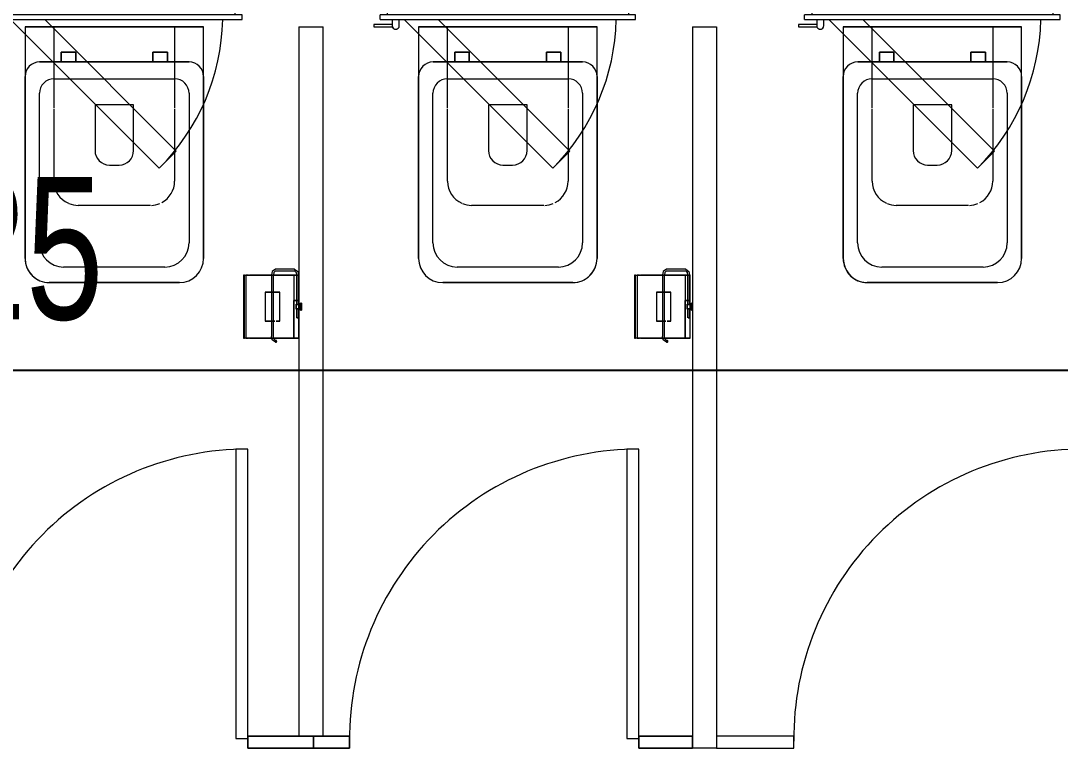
# Model space of a CAD drawing. Header units: millimetres. Extents: x 10569 to 232243, y -25347 to 80743.
# Drawn here: x 83926 to 86082, y 46167 to 47675 of the extents above; entities that cross this region are included whole.
import ezdxf

# ---------------------------------------------------------------- set-up
doc = ezdxf.new("R2010")
doc.units = ezdxf.units.MM
for name, color, linetype, lineweight in [('A-ANNO-DIMS', 211, 'Continuous', 5), ('A-DOOR', 31, 'Continuous', 20), ('A-DOOR-FRAM', 31, 'Continuous', 30), ('A-WALL', 113, 'Continuous', 20), ('P-SANR-FIXT', 6, 'Continuous', 9)]:
    doc.layers.add(name, color=color, linetype=linetype, lineweight=lineweight)
doc.styles.add('Arial_2', font='arial.ttf', dxfattribs={"width": 0.7, "height": 295.05988})
doc.dimstyles.new('Linear_-_1_5mm_Arial', dxfattribs={"dimscale": 304.8, "dimtxt": 300, "dimasz": 0.656168, "dimexe": 0.656168, "dimexo": 0.0625, "dimgap": 0.328084, "dimtad": 1, "dimdec": 0, "dimzin": 0, "dimdsep": 46, "dimtxsty": 'Arial_2', "dimblk1": 'OBLIQUE', "dimblk2": 'OBLIQUE', "dimsah": 1, "dimcen": 0.09, "dimadec": 0, "dimazin": 0, "dimtfac": 1, "dimtdec": 4, "dimtix": 1, "dimtmove": 0, "dimatfit": 3, "dimfxl": 0.656168, "dimfxlon": 1, "dimtvp": 1, "dimtolj": 1, "dimtzin": 0, "dimarcsym": 2})

# ---------------------------------------------------------------- blocks, each defined once
blk = doc.blocks.new('FP_22-TENDER DRAFT G_F')
at = {"layer": 'P-SANR-FIXT'}
blk.add_line((-12.7, -6.1), (-65, -6.1), dxfattribs=at)
blk = doc.blocks.new('FP_23-TENDER DRAFT G_F')
at = {"layer": 'P-SANR-FIXT'}
blk.add_line((-65, -120.1), (65, -120.1), dxfattribs=at)
blk = doc.blocks.new('FP_24-TENDER DRAFT G_F')
at = {"layer": 'P-SANR-FIXT'}
for p, q in [((30, -45), (-30, -45)), ((-30, -75), (30, -75))]:
    blk.add_line(p, q, dxfattribs=at)
blk = doc.blocks.new('FP_25-TENDER DRAFT G_F')
at = {"layer": 'P-SANR-FIXT'}
for p, q in [((65, -5), (-65, -5)), ((-65, -115), (65, -115))]:
    blk.add_line(p, q, dxfattribs=at)
blk = doc.blocks.new('FP_26-TENDER DRAFT G_F')
at = {"layer": 'P-SANR-FIXT'}
for p, q in [((-3, -2), (-3, -5)), ((3, -5), (3, -2))]:
    blk.add_line(p, q, dxfattribs=at)
blk = doc.blocks.new('FP_27-TENDER DRAFT G_F')
at = {"layer": 'P-SANR-FIXT'}
for p, q in [((-7, 0), (-7, -2)), ((7, -2), (7, 0))]:
    blk.add_line(p, q, dxfattribs=at)
blk = doc.blocks.new('FP_28-TENDER DRAFT G_F')
at = {"layer": 'P-SANR-FIXT'}
for p, q in [((-5, -5), (-5, -6.1)), ((-5, -10.1), (-5, -11)), ((5, -6.1), (5, -5)), ((5, -11), (5, -10.1))]:
    blk.add_line(p, q, dxfattribs=at)
blk = doc.blocks.new('FP_29-TENDER DRAFT G_F')
at = {"layer": 'P-SANR-FIXT'}
for p, q in [((-5, -6.1), (-66.1, -6.1)), ((23.2, -6.1), (5, -6.1))]:
    blk.add_line(p, q, dxfattribs=at)
blk = doc.blocks.new('FP_30-TENDER DRAFT G_F')
at = {"layer": 'P-SANR-FIXT'}
for p, q in [((-66.1, -10.1), (-5, -10.1)), ((5, -10.1), (23.2, -10.1))]:
    blk.add_line(p, q, dxfattribs=at)
blk = doc.blocks.new('FP_31-TENDER DRAFT G_F')
at = {"layer": 'P-SANR-FIXT', "flags": 128}
blk.add_lwpolyline([(-78.1, -14.1), (-73.2, -7.6), (-66.1, -6.1)], dxfattribs=at)
blk = doc.blocks.new('FP_32-TENDER DRAFT G_F')
at = {"layer": 'P-SANR-FIXT', "flags": 128}
blk.add_lwpolyline([(-74.1, -14.1), (-70.8, -10.9), (-66.1, -10.1)], dxfattribs=at)
blk = doc.blocks.new('FP_33-TENDER DRAFT G_F')
at = {"layer": 'P-SANR-FIXT'}
for p, q in [((-78.1, -14.1), (-78.1, -54)), ((-74.1, -54), (-74.1, -14.1))]:
    blk.add_line(p, q, dxfattribs=at)
blk = doc.blocks.new('FP_34-TENDER DRAFT G_F')
at = {"layer": 'P-SANR-FIXT', "flags": 128}
blk.add_lwpolyline([(-74.1, -54), (-70.8, -57.2), (-66.1, -58)], dxfattribs=at)
blk = doc.blocks.new('FP_35-TENDER DRAFT G_F')
at = {"layer": 'P-SANR-FIXT', "flags": 128}
blk.add_lwpolyline([(-78.1, -54), (-73.2, -60.5), (-66.1, -62)], dxfattribs=at)
blk = doc.blocks.new('FP_36-TENDER DRAFT G_F')
at = {"layer": 'P-SANR-FIXT'}
for p, q in [((-30, -58), (-65, -58)), ((30, -58), (-30, -58)), ((61.8, -58), (30, -58))]:
    blk.add_line(p, q, dxfattribs=at)
blk = doc.blocks.new('FP_37-TENDER DRAFT G_F')
at = {"layer": 'P-SANR-FIXT'}
for p, q in [((-65, -62), (-30, -62)), ((-30, -62), (30, -62)), ((30, -62), (61.8, -62))]:
    blk.add_line(p, q, dxfattribs=at)
blk = doc.blocks.new('FP_38-TENDER DRAFT G_F')
at = {"layer": 'P-SANR-FIXT'}
for p, q in [((65, -57.4), (61.8, -58)), ((69.8, -54), (66.4, -57.2))]:
    blk.add_line(p, q, dxfattribs=at)
blk = doc.blocks.new('FP_39-TENDER DRAFT G_F')
at = {"layer": 'P-SANR-FIXT'}
blk.add_line((65, -61.3), (61.8, -62), dxfattribs=at)
at = {"layer": 'P-SANR-FIXT', "flags": 128}
blk.add_lwpolyline([(73.8, -54), (68.8, -60.5), (65, -61.3)], dxfattribs=at)
blk = doc.blocks.new('FP_40-TENDER DRAFT G_F')
at = {"layer": 'P-SANR-FIXT'}
for p, q in [((69.8, -52.8), (69.8, -54)), ((73.8, -54), (73.8, -52.8))]:
    blk.add_line(p, q, dxfattribs=at)
blk = doc.blocks.new('DLN_Toilet Paper Roll - DLN_Toilet Paper Roll-V21-TENDER DRAFT G_F')
at = {"layer": 'P-SANR-FIXT'}
for p, q in [((-7, 0), (-3.5, 0)), ((-3.5, 0), (-7, 0)), ((-3.5, 0), (3.5, 0)), ((3.5, 0), (-3.5, 0)), ((3.5, 0), (7, 0)), ((7, 0), (3.5, 0)), ((-65, -6.9), (-65, -5)), ((-65, -5), (-65, -6.9)), ((-65, -6.5), (-65, -6.9)), ((-65, -6.9), (-65, -6.5)), ((-65, -15.5), (-65, -6.9)), ((-65, -6.9), (-65, -9.7)), ((-65, -6.9), (-12.7, -6.9)), ((-65, -9.7), (-65, -9.9)), ((-65, -9.9), (-65, -10.9)), ((-65, -10.9), (-65, -12.3)), ((-65, -12.3), (-65, -13.9)), ((-65, -45.8), (-65, -12.4)), ((-65, -12.4), (-65, -45)), ((-65, -13.9), (-65, -15.6)), ((-65, -120.1), (-65, -15.5)), ((-65, -15.5), (-12.7, -15.5)), ((-65, -15.6), (-65, -37.5)), ((-12.7, -6.5), (-12.7, -6.9)), ((-12.7, -6.9), (-12.7, -6.5)), ((-12.7, -6.9), (-12.7, -8.8)), ((-12.7, -15.5), (-12.7, -6.9)), ((-12.7, -8.8), (-12.7, -9.3)), ((-12.7, -9.3), (-12.7, -9.7)), ((-12.7, -9.7), (-12.7, -9.9)), ((-12.7, -9.9), (-12.7, -10.9)), ((-12.7, -10.9), (-12.7, -12.2)), ((-12.7, -12.2), (-12.7, -13.7)), ((-12.7, -13.7), (-12.7, -15.5)), ((-12.7, -15.5), (65, -15.5)), ((65, -15.5), (-12.7, -15.5)), ((-7, -2), (7, -2)), ((7, -2), (-7, -2)), ((-5, -5), (5, -5)), ((-1.3, -5), (-5, -5)), ((-5, -11), (-2.5, -11)), ((5, -11), (-5, -11)), ((-3, -2), (3, -2)), ((3, -2), (-3, -2)), ((-3, -5), (-1.5, -5)), ((-1.5, -5), (-3, -5)), ((-2.5, -11), (2.5, -11)), ((-1.5, -5), (1.5, -5)), ((1.5, -5), (-1.5, -5)), ((1.3, -5), (-1.3, -5)), ((5, -5), (1.3, -5)), ((1.5, -5), (3, -5)), ((3, -5), (1.5, -5)), ((2.5, -11), (5, -11)), ((23.2, -9.3), (23.2, -6.9)), ((23.2, -6.9), (23.2, -9.3)), ((65, -6.9), (65, -5)), ((65, -5), (65, -15.1)), ((65, -12.4), (65, -6.9)), ((65, -15.1), (65, -12.4)), ((65, -45), (65, -15.1)), ((65, -15.1), (65, -21.1)), ((65, -15.6), (65, -15.5)), ((65, -15.5), (65, -120.1)), ((65, -37.5), (65, -15.6)), ((65, -15.6), (65, -15.6)), ((65, -21.1), (65, -32.5)), ((-65, -37.8), (-65, -59)), ((65, -32.5), (65, -45.8)), ((65, -59), (65, -37.8)), ((-65, -59.3), (-65, -45)), ((-65, -45), (-65, -59.7)), ((-65, -59.7), (-65, -45.8)), ((-65, -47), (-65, -59.3)), ((-65, -59.8), (-65, -78.6)), ((-65, -96.9), (-65, -60)), ((-65, -60), (-65, -75)), ((-65, -60.8), (-65, -67.6)), ((-65, -74.5), (-65, -60.8)), ((-30, -56.1), (-30, -45)), ((-30, -45), (-30, -45.5)), ((-30, -45.5), (-30, -55.1)), ((-30, -55.7), (-30, -55)), ((-30, -55), (-30, -55.7)), ((-30, -56.5), (-30, -55.7)), ((-30, -55.7), (-30, -56.5)), ((-30, -59.7), (-30, -56.2)), ((-30, -58.7), (-30, -56.5)), ((-30, -56.5), (-30, -57.5)), ((-30, -57.5), (-30, -60)), ((-30, -60), (-30, -58.7)), ((-30, -62.5), (-30, -60)), ((-30, -60), (-30, -62.5)), ((-30, -63.9), (-30, -60)), ((-30, -65), (-30, -62.5)), ((-30, -62.5), (-30, -63.5)), ((-30, -63.5), (-30, -65)), ((30, -49.4), (30, -45)), ((30, -45), (30, -49.4)), ((30, -52.5), (30, -49.6)), ((30, -49.6), (30, -52.5)), ((30, -55.2), (30, -55)), ((30, -55), (30, -57.5)), ((30, -55.7), (30, -55.2)), ((30, -56.5), (30, -55.7)), ((30, -56.1), (30, -59.7)), ((30, -57.5), (30, -56.5)), ((30, -58.7), (30, -57.5)), ((30, -57.5), (30, -58.7)), ((30, -60), (30, -58.7)), ((30, -58.7), (30, -60)), ((30, -61.3), (30, -60)), ((30, -60), (30, -61.3)), ((30, -60), (30, -63.8)), ((30, -62.5), (30, -61.3)), ((30, -61.3), (30, -62.5)), ((30, -63.5), (30, -62.5)), ((30, -62.5), (30, -63.5)), ((30, -64.3), (30, -63.5)), ((30, -63.5), (30, -64.3)), ((30, -63.9), (30, -75)), ((30, -64.8), (30, -64.3)), ((30, -64.3), (30, -65)), ((65, -59.7), (65, -45)), ((65, -45), (65, -52.5)), ((65, -45.8), (65, -59.7)), ((65, -59.7), (65, -47)), ((65, -52.5), (65, -59.7)), ((65, -78.6), (65, -59.8)), ((65, -67.6), (65, -60)), ((65, -60), (65, -96.9)), ((65, -75), (65, -60)), ((65, -60), (65, -75)), ((-65, -70.7), (-65, -73)), ((-65, -75), (-65, -74.5)), ((-65, -75), (-65, -96.9)), ((-65, -79.9), (-65, -95.2)), ((-30, -75), (-30, -65.2)), ((-30, -65.2), (-30, -70.6)), ((-30, -70.6), (-30, -74.5)), ((-30, -74.5), (-30, -75)), ((30, -65), (30, -64.8)), ((30, -67.5), (30, -64.9)), ((30, -70.6), (30, -67.5)), ((30, -75), (30, -70.6)), ((65, -73), (65, -70.7)), ((65, -96.9), (65, -75)), ((65, -95.2), (65, -79.9)), ((-65, -96.9), (-65, -107.7)), ((-65, -107.6), (-65, -98.9)), ((-65, -98.9), (-65, -107.6)), ((65, -107.7), (65, -96.9)), ((65, -107.6), (65, -98.9)), ((65, -98.9), (65, -107.6)), ((-65, -115), (-65, -109.9)), ((-65, -109.9), (-65, -115)), ((-65, -110), (-65, -113.7)), ((-65, -118.1), (-65, -120.1)), ((65, -118.1), (-65, -118.1)), ((-65, -120.1), (65, -120.1)), ((65, -115), (65, -109.9)), ((65, -109.9), (65, -113.1)), ((65, -113.7), (65, -110)), ((65, -113.1), (65, -115)), ((65, -120.1), (65, -118.1))]:
    blk.add_line(p, q, dxfattribs=at)
for start_param, end_param in [(0, 3.141593), (3.141593, 6.283185)]:
    blk.add_ellipse((71.8, -52.8), major_axis=(2, 0), ratio=0.802744, start_param=start_param, end_param=end_param, dxfattribs=at)
for points, knots in [([(-4.7, -6.8), (-4.8, -6.6), (-4.9, -6.3), (-5, -6.1), (-5, -6.1), (-5, -6.1)], [0.6, 0.6, 0.6, 0.6, 0.8, 0.9, 1, 1, 1, 1]), ([(-5, -6.1), (-5, -6.1), (-5, -6.2), (-4.9, -6.4), (-4.8, -6.7), (-4.8, -6.9)], [0, 0, 0, 0, 0.25, 0.5, 1, 1, 1, 1]), ([(-4.7, -7.8), (-4.7, -7.9), (-4.6, -8.3), (-4.7, -8.8), (-4.8, -9.3), (-4.9, -9.7), (-5, -10), (-5, -10.1), (-5, -10.1)], [0.2222222, 0.2222222, 0.2222222, 0.2222222, 0.3333333, 0.4444444, 0.5833333, 0.7222222, 0.8611111, 1, 1, 1, 1]), ([(-5, -10.1), (-5, -10.1), (-5, -10.1), (-4.9, -10), (-4.8, -9.8), (-4.8, -9.7), (-4.8, -9.6)], [0, 0, 0, 0, 0.2, 0.4, 0.7, 0.8, 0.8, 0.8, 0.8]), ([(5, -6.1), (5, -6.1), (5, -6.1), (4.9, -6.3), (4.8, -6.6), (4.7, -7), (4.6, -7.1)], [0, 0, 0, 0, 0.1, 0.2, 0.4, 0.5, 0.5, 0.5, 0.5]), ([(4.7, -7.8), (4.7, -7.8), (4.7, -7.7), (4.7, -7.5), (4.7, -7.4), (4.7, -7.3)], [0.7777778, 0.7777778, 0.7777778, 0.7777778, 0.7916667, 0.8611111, 0.8888889, 0.8888889, 0.8888889, 0.8888889]), ([(5, -10.1), (5, -10.1), (5, -10), (4.9, -9.8), (4.8, -9.3), (4.7, -8.7), (4.7, -8.3), (4.6, -8), (4.7, -7.9), (4.7, -7.8)], [0, 0, 0, 0, 0.1111111, 0.2222222, 0.4444444, 0.5833333, 0.6527778, 0.7222222, 0.7777778, 0.7777778, 0.7777778, 0.7777778]), ([(4.7, -9.3), (4.7, -9.5), (4.9, -9.8), (5, -10.1), (5, -10.1), (5, -10.1)], [0, 0, 0, 0, 0.4, 0.7, 1, 1, 1, 1]), ([(4.8, -6.9), (4.8, -6.7), (4.9, -6.4), (5, -6.2), (5, -6.1), (5, -6.1)], [0, 0, 0, 0, 0.5, 0.75, 1, 1, 1, 1])]:
    blk.add_open_spline(points, degree=3, knots=knots, dxfattribs=at)
for points in [[(-4.8, -6.9), (-4.8, -7.1), (-4.7, -7.2), (-4.7, -7.3)], [(-4.8, -9.6), (-4.7, -9.5), (-4.7, -9.4), (-4.7, -9.3)], [(-4.6, -7.1), (-4.7, -7), (-4.7, -6.9), (-4.7, -6.8)], [(-4.7, -7.3), (-4.7, -7.5), (-4.7, -7.6), (-4.7, -7.8)], [(-4.7, -9.3), (-4.6, -9.2), (-4.6, -9.1), (-4.6, -8.9)], [(-4.6, -8.9), (-4.6, -8.8), (-4.5, -8.5), (-4.5, -8), (-4.5, -7.6), (-4.6, -7.3), (-4.6, -7.1)], [(4.6, -7.1), (4.6, -7.3), (4.5, -7.6), (4.5, -8), (4.5, -8.3), (4.5, -8.5)], [(4.5, -8.5), (4.5, -8.6), (4.6, -8.9), (4.6, -9.2), (4.7, -9.3)], [(4.7, -7.3), (4.7, -7.2), (4.8, -7.1), (4.8, -6.9)]]:
    blk.add_open_spline(points, degree=3, dxfattribs=at)
for name in ['FP_27-TENDER DRAFT G_F', 'FP_31-TENDER DRAFT G_F', 'FP_33-TENDER DRAFT G_F', 'FP_32-TENDER DRAFT G_F', 'FP_29-TENDER DRAFT G_F', 'FP_30-TENDER DRAFT G_F', 'FP_25-TENDER DRAFT G_F', 'FP_22-TENDER DRAFT G_F', 'FP_28-TENDER DRAFT G_F', 'FP_26-TENDER DRAFT G_F', 'FP_35-TENDER DRAFT G_F', 'FP_34-TENDER DRAFT G_F', 'FP_36-TENDER DRAFT G_F', 'FP_37-TENDER DRAFT G_F', 'FP_24-TENDER DRAFT G_F', 'FP_38-TENDER DRAFT G_F', 'FP_39-TENDER DRAFT G_F', 'FP_40-TENDER DRAFT G_F', 'FP_23-TENDER DRAFT G_F']:
    blk.add_blockref(name, (0, 0), dxfattribs=at)
blk = doc.blocks.new('FP_42-TENDER DRAFT G_F')
at = {"layer": 'P-SANR-FIXT'}
blk.add_line((-12.7, -6.1), (-65, -6.1), dxfattribs=at)
blk = doc.blocks.new('FP_43-TENDER DRAFT G_F')
at = {"layer": 'P-SANR-FIXT'}
blk.add_line((-65, -120.1), (65, -120.1), dxfattribs=at)
blk = doc.blocks.new('FP_44-TENDER DRAFT G_F')
at = {"layer": 'P-SANR-FIXT'}
for p, q in [((30, -45), (-30, -45)), ((-30, -75), (30, -75))]:
    blk.add_line(p, q, dxfattribs=at)
blk = doc.blocks.new('FP_45-TENDER DRAFT G_F')
at = {"layer": 'P-SANR-FIXT'}
for p, q in [((65, -5), (-65, -5)), ((-65, -115), (65, -115))]:
    blk.add_line(p, q, dxfattribs=at)
blk = doc.blocks.new('FP_46-TENDER DRAFT G_F')
at = {"layer": 'P-SANR-FIXT'}
for p, q in [((-3, -2), (-3, -5)), ((3, -5), (3, -2))]:
    blk.add_line(p, q, dxfattribs=at)
blk = doc.blocks.new('FP_47-TENDER DRAFT G_F')
at = {"layer": 'P-SANR-FIXT'}
for p, q in [((-7, 0), (-7, -2)), ((7, -2), (7, 0))]:
    blk.add_line(p, q, dxfattribs=at)
blk = doc.blocks.new('FP_48-TENDER DRAFT G_F')
at = {"layer": 'P-SANR-FIXT'}
for p, q in [((-5, -5), (-5, -6.1)), ((-5, -10.1), (-5, -11)), ((5, -6.1), (5, -5)), ((5, -11), (5, -10.1))]:
    blk.add_line(p, q, dxfattribs=at)
blk = doc.blocks.new('FP_49-TENDER DRAFT G_F')
at = {"layer": 'P-SANR-FIXT'}
for p, q in [((-5, -6.1), (-66.1, -6.1)), ((23.2, -6.1), (5, -6.1))]:
    blk.add_line(p, q, dxfattribs=at)
blk = doc.blocks.new('FP_50-TENDER DRAFT G_F')
at = {"layer": 'P-SANR-FIXT'}
for p, q in [((-66.1, -10.1), (-5, -10.1)), ((5, -10.1), (23.2, -10.1))]:
    blk.add_line(p, q, dxfattribs=at)
blk = doc.blocks.new('FP_51-TENDER DRAFT G_F')
at = {"layer": 'P-SANR-FIXT', "flags": 128}
blk.add_lwpolyline([(-78.1, -14.1), (-73.2, -7.6), (-66.1, -6.1)], dxfattribs=at)
blk = doc.blocks.new('FP_52-TENDER DRAFT G_F')
at = {"layer": 'P-SANR-FIXT', "flags": 128}
blk.add_lwpolyline([(-74.1, -14.1), (-70.8, -10.9), (-66.1, -10.1)], dxfattribs=at)
blk = doc.blocks.new('FP_53-TENDER DRAFT G_F')
at = {"layer": 'P-SANR-FIXT'}
for p, q in [((-78.1, -14.1), (-78.1, -54)), ((-74.1, -54), (-74.1, -14.1))]:
    blk.add_line(p, q, dxfattribs=at)
blk = doc.blocks.new('FP_54-TENDER DRAFT G_F')
at = {"layer": 'P-SANR-FIXT', "flags": 128}
blk.add_lwpolyline([(-74.1, -54), (-70.8, -57.2), (-66.1, -58)], dxfattribs=at)
blk = doc.blocks.new('FP_55-TENDER DRAFT G_F')
at = {"layer": 'P-SANR-FIXT', "flags": 128}
blk.add_lwpolyline([(-78.1, -54), (-73.2, -60.5), (-66.1, -62)], dxfattribs=at)
blk = doc.blocks.new('FP_56-TENDER DRAFT G_F')
at = {"layer": 'P-SANR-FIXT'}
for p, q in [((-30, -58), (-65, -58)), ((30, -58), (-30, -58)), ((61.8, -58), (30, -58))]:
    blk.add_line(p, q, dxfattribs=at)
blk = doc.blocks.new('FP_57-TENDER DRAFT G_F')
at = {"layer": 'P-SANR-FIXT'}
for p, q in [((-65, -62), (-30, -62)), ((-30, -62), (30, -62)), ((30, -62), (61.8, -62))]:
    blk.add_line(p, q, dxfattribs=at)
blk = doc.blocks.new('FP_58-TENDER DRAFT G_F')
at = {"layer": 'P-SANR-FIXT'}
for p, q in [((65, -57.4), (61.8, -58)), ((69.8, -54), (66.4, -57.2))]:
    blk.add_line(p, q, dxfattribs=at)
blk = doc.blocks.new('FP_59-TENDER DRAFT G_F')
at = {"layer": 'P-SANR-FIXT'}
blk.add_line((65, -61.3), (61.8, -62), dxfattribs=at)
at = {"layer": 'P-SANR-FIXT', "flags": 128}
blk.add_lwpolyline([(73.8, -54), (68.8, -60.5), (65, -61.3)], dxfattribs=at)
blk = doc.blocks.new('FP_60-TENDER DRAFT G_F')
at = {"layer": 'P-SANR-FIXT'}
for p, q in [((69.8, -52.8), (69.8, -54)), ((73.8, -54), (73.8, -52.8))]:
    blk.add_line(p, q, dxfattribs=at)
blk = doc.blocks.new('DLN_Toilet Paper Roll - DLN_Toilet Paper Roll-V41-TENDER DRAFT G_F')
at = {"layer": 'P-SANR-FIXT'}
for p, q in [((-7, 0), (-6.8, 0)), ((-6.8, 0), (-7, 0)), ((-6.8, 0), (-6.1, 0)), ((-6.1, 0), (-6.8, 0)), ((-6.1, 0), (-4.9, 0)), ((-4.9, 0), (-6.1, 0)), ((-4.9, 0), (-3.5, 0)), ((-3.5, 0), (-4.9, 0)), ((-3.5, 0), (-1.8, 0)), ((-1.8, 0), (-3.5, 0)), ((-1.8, 0), (0, 0)), ((0, 0), (-1.8, 0)), ((0, 0), (1.8, 0)), ((1.8, 0), (0, 0)), ((1.8, 0), (3.5, 0)), ((3.5, 0), (1.8, 0)), ((3.5, 0), (4.9, 0)), ((4.9, 0), (3.5, 0)), ((4.9, 0), (6.1, 0)), ((6.1, 0), (4.9, 0)), ((6.1, 0), (6.8, 0)), ((6.8, 0), (6.1, 0)), ((6.8, 0), (7, 0)), ((7, 0), (6.8, 0)), ((-65, -6.9), (-65, -5)), ((-65, -5), (-65, -6.9)), ((-65, -6.5), (-65, -6.9)), ((-65, -6.9), (-65, -6.5)), ((-65, -15.5), (-65, -6.9)), ((-65, -6.9), (-65, -9.7)), ((-65, -6.9), (-12.7, -6.9)), ((-65, -9.7), (-65, -9.9)), ((-65, -9.9), (-65, -10.9)), ((-65, -10.9), (-65, -15.6)), ((-65, -59.7), (-65, -12.4)), ((-65, -12.4), (-65, -45)), ((-65, -120.1), (-65, -15.5)), ((-65, -15.5), (-12.7, -15.5)), ((-65, -15.6), (-65, -37.5)), ((-12.7, -6.5), (-12.7, -6.9)), ((-12.7, -6.9), (-12.7, -6.5)), ((-12.7, -6.9), (-12.7, -8.8)), ((-12.7, -15.5), (-12.7, -6.9)), ((-12.7, -8.8), (-12.7, -9.3)), ((-12.7, -9.3), (-12.7, -9.7)), ((-12.7, -9.7), (-12.7, -9.9)), ((-12.7, -9.9), (-12.7, -13.7)), ((-12.7, -13.7), (-12.7, -15.5)), ((-12.7, -15.5), (65, -15.5)), ((65, -15.5), (-12.7, -15.5)), ((-7, -2), (-6.8, -2)), ((-6.8, -2), (-7, -2)), ((-6.8, -2), (-6.1, -2)), ((-6.1, -2), (-6.8, -2)), ((-6.1, -2), (-4.9, -2)), ((-4.9, -2), (-6.1, -2)), ((-5, -5), (-4.8, -5)), ((-4.8, -5), (-5, -5)), ((-5, -11), (-2.5, -11)), ((5, -11), (-5, -11)), ((-4.9, -2), (-3.5, -2)), ((-3.5, -2), (-4.9, -2)), ((-4.8, -5), (-4.3, -5)), ((-4.3, -5), (-4.8, -5)), ((-4.3, -5), (-3.5, -5)), ((-3.5, -5), (-4.3, -5)), ((-3.5, -2), (-1.8, -2)), ((-1.8, -2), (-3.5, -2)), ((-3.5, -5), (-2.5, -5)), ((-2.5, -5), (-3.5, -5)), ((-3, -2), (-2.9, -2)), ((-2.9, -2), (-3, -2)), ((-3, -5), (-2.9, -5)), ((-2.1, -5), (-3, -5)), ((-2.9, -2), (-0.8, -2)), ((-2.6, -2), (-2.9, -2)), ((-2.9, -5), (-1.5, -5)), ((-2.1, -2), (-2.6, -2)), ((-2.5, -5), (-1.3, -5)), ((-1.3, -5), (-2.5, -5)), ((-2.5, -11), (-1.3, -11)), ((0.8, -2), (-2.1, -2)), ((-1.5, -5), (-2.1, -5)), ((-1.8, -2), (0, -2)), ((0, -2), (-1.8, -2)), ((-1.5, -5), (1.5, -5)), ((1.5, -5), (-1.5, -5)), ((-1.3, -5), (0, -5)), ((1.3, -5), (-1.3, -5)), ((-1.3, -11), (0, -11)), ((-0.8, -2), (0, -2)), ((0, -2), (0.8, -2)), ((0, -2), (1.8, -2)), ((1.8, -2), (0, -2)), ((0, -5), (1.3, -5)), ((0, -11), (1.3, -11)), ((0.8, -2), (2.1, -2)), ((2.9, -2), (0.8, -2)), ((1.3, -5), (2.5, -5)), ((2.5, -5), (1.3, -5)), ((1.3, -11), (2.5, -11)), ((1.5, -5), (2.1, -5)), ((2.9, -5), (1.5, -5)), ((1.8, -2), (3.5, -2)), ((3.5, -2), (1.8, -2)), ((2.1, -2), (3, -2)), ((2.1, -5), (3, -5)), ((2.5, -5), (3.5, -5)), ((3.5, -5), (2.5, -5)), ((2.5, -11), (5, -11)), ((3, -2), (2.9, -2)), ((3, -5), (2.9, -5)), ((3.5, -2), (4.9, -2)), ((4.9, -2), (3.5, -2)), ((3.5, -5), (4.3, -5)), ((4.3, -5), (3.5, -5)), ((4.3, -5), (4.8, -5)), ((4.8, -5), (4.3, -5)), ((4.8, -5), (5, -5)), ((5, -5), (4.8, -5)), ((4.9, -2), (6.1, -2)), ((6.1, -2), (4.9, -2)), ((6.1, -2), (6.8, -2)), ((6.8, -2), (6.1, -2)), ((6.8, -2), (7, -2)), ((7, -2), (6.8, -2)), ((23.2, -9.3), (23.2, -6.9)), ((23.2, -6.9), (23.2, -9.3)), ((65, -15.1), (65, -5)), ((65, -5), (65, -15.1)), ((65, -45), (65, -15.1)), ((65, -15.1), (65, -59.7)), ((65, -15.6), (65, -15.5)), ((65, -15.5), (65, -120.1)), ((65, -37.5), (65, -15.6)), ((-65, -37.8), (-65, -59)), ((65, -59), (65, -37.8)), ((-65, -59.3), (-65, -45)), ((-65, -45), (-65, -59.7)), ((-65, -47), (-65, -59.3)), ((-65, -59.8), (-65, -78.6)), ((-65, -96.9), (-65, -60)), ((-65, -60), (-65, -75)), ((-65, -60.8), (-65, -73)), ((-65, -75), (-65, -60.8)), ((-30, -56.1), (-30, -45)), ((-30, -45), (-30, -45.5)), ((-30, -45.5), (-30, -47)), ((-30, -47), (-30, -49.4)), ((-30, -49.4), (-30, -52.5)), ((-30, -52.5), (-30, -55.1)), ((-30, -55.2), (-30, -55)), ((-30, -55), (-30, -55.2)), ((-30, -55.7), (-30, -55.2)), ((-30, -55.2), (-30, -55.7)), ((-30, -56.5), (-30, -55.7)), ((-30, -55.7), (-30, -56.5)), ((-30, -59.7), (-30, -56.2)), ((-30, -58.7), (-30, -56.5)), ((-30, -56.5), (-30, -57.5)), ((-30, -57.5), (-30, -58.7)), ((-30, -61.3), (-30, -58.7)), ((-30, -58.7), (-30, -60)), ((-30, -60), (-30, -62.5)), ((-30, -63.9), (-30, -60)), ((-30, -62.5), (-30, -61.3)), ((-30, -63.5), (-30, -62.5)), ((-30, -62.5), (-30, -63.5)), ((-30, -64.8), (-30, -63.5)), ((-30, -63.5), (-30, -64.3)), ((-30, -64.3), (-30, -64.8)), ((30, -47), (30, -45)), ((30, -45), (30, -49.4)), ((30, -49.4), (30, -47)), ((30, -52.5), (30, -49.6)), ((30, -49.6), (30, -52.5)), ((30, -55.2), (30, -55)), ((30, -55), (30, -57.5)), ((30, -56.5), (30, -55.2)), ((30, -56.1), (30, -59.7)), ((30, -58.7), (30, -56.5)), ((30, -57.5), (30, -58.7)), ((30, -61.3), (30, -58.7)), ((30, -58.7), (30, -60)), ((30, -60), (30, -61.3)), ((30, -60), (30, -63.8)), ((30, -63.5), (30, -61.3)), ((30, -61.3), (30, -62.5)), ((30, -62.5), (30, -63.5)), ((30, -64.3), (30, -63.5)), ((30, -63.5), (30, -64.3)), ((30, -63.9), (30, -75)), ((30, -65), (30, -64.3)), ((30, -64.3), (30, -64.8)), ((65, -59.7), (65, -45)), ((65, -45), (65, -59.7)), ((65, -59.7), (65, -47)), ((65, -78.6), (65, -59.8)), ((65, -73), (65, -60)), ((65, -60), (65, -96.9)), ((65, -75), (65, -60)), ((65, -60), (65, -75)), ((-65, -75), (-65, -96.9)), ((-65, -79.9), (-65, -95.2)), ((-30, -65), (-30, -64.8)), ((-30, -64.8), (-30, -65)), ((-30, -70.4), (-30, -65.2)), ((-30, -65.2), (-30, -67.5)), ((-30, -67.5), (-30, -70.4)), ((-30, -75), (-30, -70.6)), ((-30, -70.6), (-30, -75)), ((30, -64.8), (30, -65)), ((30, -67.5), (30, -64.9)), ((30, -70.6), (30, -67.5)), ((30, -73), (30, -70.6)), ((30, -74.5), (30, -73)), ((30, -75), (30, -74.5)), ((65, -87.5), (65, -75)), ((65, -95.2), (65, -79.9)), ((-65, -96.9), (-65, -107.7)), ((-65, -107.6), (-65, -98.9)), ((-65, -98.9), (-65, -107.6)), ((65, -96.9), (65, -87.5)), ((65, -107.7), (65, -96.9)), ((65, -107.6), (65, -98.9)), ((65, -98.9), (65, -107.6)), ((-65, -115), (-65, -109.9)), ((-65, -109.9), (-65, -115)), ((-65, -110), (-65, -113.7)), ((-65, -118.1), (-65, -120.1)), ((65, -118.1), (-65, -118.1)), ((-65, -120.1), (65, -120.1)), ((65, -115), (65, -109.9)), ((65, -109.9), (65, -115)), ((65, -113.7), (65, -110)), ((65, -120.1), (65, -118.1))]:
    blk.add_line(p, q, dxfattribs=at)
for start_param, end_param in [(0, 3.141593), (3.141593, 6.283185)]:
    blk.add_ellipse((71.8, -52.8), major_axis=(2, 0), ratio=0.802744, start_param=start_param, end_param=end_param, dxfattribs=at)
for points, knots in [([(-4.7, -6.8), (-4.8, -6.6), (-4.9, -6.3), (-5, -6.1), (-5, -6.1), (-5, -6.1)], [0.6, 0.6, 0.6, 0.6, 0.8, 0.9, 1, 1, 1, 1]), ([(-5, -6.1), (-5, -6.1), (-5, -6.2), (-4.9, -6.4), (-4.8, -6.7), (-4.8, -6.9)], [0, 0, 0, 0, 0.25, 0.5, 1, 1, 1, 1]), ([(-4.7, -7.8), (-4.7, -7.9), (-4.6, -8.3), (-4.7, -8.8), (-4.8, -9.3), (-4.9, -9.7), (-5, -10), (-5, -10.1), (-5, -10.1)], [0.2222222, 0.2222222, 0.2222222, 0.2222222, 0.3333333, 0.4444444, 0.5833333, 0.7222222, 0.8611111, 1, 1, 1, 1]), ([(-5, -10.1), (-5, -10.1), (-5, -10.1), (-4.9, -10), (-4.8, -9.8), (-4.8, -9.7), (-4.8, -9.6)], [0, 0, 0, 0, 0.2, 0.4, 0.7, 0.8, 0.8, 0.8, 0.8]), ([(5, -6.1), (5, -6.1), (5, -6.1), (4.9, -6.3), (4.8, -6.6), (4.7, -7), (4.6, -7.1)], [0, 0, 0, 0, 0.1, 0.2, 0.4, 0.5, 0.5, 0.5, 0.5]), ([(4.7, -7.8), (4.7, -7.8), (4.7, -7.7), (4.7, -7.5), (4.7, -7.4), (4.7, -7.3)], [0.7777778, 0.7777778, 0.7777778, 0.7777778, 0.7916667, 0.8611111, 0.8888889, 0.8888889, 0.8888889, 0.8888889]), ([(5, -10.1), (5, -10.1), (5, -10), (4.9, -9.8), (4.8, -9.3), (4.7, -8.7), (4.7, -8.3), (4.6, -8), (4.7, -7.9), (4.7, -7.8)], [0, 0, 0, 0, 0.1111111, 0.2222222, 0.4444444, 0.5833333, 0.6527778, 0.7222222, 0.7777778, 0.7777778, 0.7777778, 0.7777778]), ([(4.7, -9.3), (4.7, -9.5), (4.9, -9.8), (5, -10.1), (5, -10.1), (5, -10.1)], [0, 0, 0, 0, 0.4, 0.7, 1, 1, 1, 1]), ([(4.8, -6.9), (4.8, -6.7), (4.9, -6.4), (5, -6.2), (5, -6.1), (5, -6.1)], [0, 0, 0, 0, 0.5, 0.75, 1, 1, 1, 1])]:
    blk.add_open_spline(points, degree=3, knots=knots, dxfattribs=at)
for points in [[(-4.8, -6.9), (-4.8, -7.1), (-4.7, -7.2), (-4.7, -7.3)], [(-4.8, -9.6), (-4.7, -9.5), (-4.7, -9.4), (-4.7, -9.3)], [(-4.6, -7.1), (-4.7, -7), (-4.7, -6.9), (-4.7, -6.8)], [(-4.7, -7.3), (-4.7, -7.5), (-4.7, -7.6), (-4.7, -7.8)], [(-4.7, -9.3), (-4.6, -9.2), (-4.6, -9.1), (-4.6, -8.9)], [(-4.5, -7.6), (-4.6, -7.4), (-4.6, -7.3), (-4.6, -7.1)], [(-4.6, -8.9), (-4.6, -8.8), (-4.5, -8.6), (-4.5, -8.5)], [(-4.5, -8), (-4.5, -7.9), (-4.5, -7.7), (-4.5, -7.6)], [(-4.5, -8.5), (-4.5, -8.3), (-4.5, -8.2), (-4.5, -8)], [(4.6, -7.1), (4.6, -7.3), (4.6, -7.4), (4.5, -7.6)], [(4.5, -7.6), (4.5, -7.7), (4.5, -7.9), (4.5, -8)], [(4.5, -8), (4.5, -8.2), (4.5, -8.3), (4.5, -8.5)], [(4.5, -8.5), (4.5, -8.6), (4.6, -8.8), (4.6, -8.9)], [(4.6, -8.9), (4.6, -9.1), (4.6, -9.2), (4.7, -9.3)], [(4.7, -7.3), (4.7, -7.2), (4.8, -7.1), (4.8, -6.9)]]:
    blk.add_open_spline(points, degree=3, dxfattribs=at)
for name in ['FP_47-TENDER DRAFT G_F', 'FP_51-TENDER DRAFT G_F', 'FP_53-TENDER DRAFT G_F', 'FP_52-TENDER DRAFT G_F', 'FP_49-TENDER DRAFT G_F', 'FP_50-TENDER DRAFT G_F', 'FP_45-TENDER DRAFT G_F', 'FP_42-TENDER DRAFT G_F', 'FP_48-TENDER DRAFT G_F', 'FP_46-TENDER DRAFT G_F', 'FP_55-TENDER DRAFT G_F', 'FP_54-TENDER DRAFT G_F', 'FP_56-TENDER DRAFT G_F', 'FP_57-TENDER DRAFT G_F', 'FP_44-TENDER DRAFT G_F', 'FP_58-TENDER DRAFT G_F', 'FP_59-TENDER DRAFT G_F', 'FP_60-TENDER DRAFT G_F', 'FP_43-TENDER DRAFT G_F']:
    blk.add_blockref(name, (0, 0), dxfattribs=at)
blk = doc.blocks.new('DLN_Toilet - DLN_Toilet-12122835-TENDER DRAFT G_F')
at = {"layer": 'P-SANR-FIXT'}
for p, q in [((135, 700), (-135, 700)), ((-135, 700), (135, 700)), ((135, 700), (-135, 700)), ((-185, 650), (-185, 272.8)), ((-185, 272.8), (-185, 650)), ((-185, 650), (-185, 272.8)), ((-105, 667.8), (105.2, 667.8)), ((185, 272.8), (185, 650)), ((185, 650), (185, 272.8)), ((185, 272.8), (185, 650)), ((-155, 307.8), (-155, 617.8)), ((155.2, 617.8), (155.2, 307.8)), ((-75, 540), (75, 540)), ((-125, 340.5), (-125, 490)), ((125, 490), (125, 340.6)), ((10, 456.5), (-10, 456.5)), ((-40, 426.5), (-40, 331.7)), ((40, 331.7), (40, 426.5)), ((-125, 277.8), (-125, 338.8)), ((-40, 331.7), (40, 331.7)), ((125, 338.9), (125, 277.9)), ((-185, 272.8), (-185, 170)), ((125.2, 277.8), (-125, 277.8)), ((-125, 242.8), (-125, 277.8)), ((125, 277.9), (125, 242.8)), ((185, 170), (185, 272.8)), ((-155, 242.8), (155, 242.8)), ((-110, 242.8), (-155, 242.8)), ((-125, 170), (-125, 242.8)), ((-80, 242.8), (-110, 242.8)), ((-80, 242.8), (-110, 242.8)), ((-110, 242.8), (-110, 222.8)), ((-110, 222.8), (-110, 242.8)), ((-110, 242.8), (-80, 242.8)), ((80, 242.8), (-80, 242.8)), ((-80, 222.8), (-80, 242.8)), ((-80, 242.8), (-80, 222.8)), ((110, 242.8), (80, 242.8)), ((110, 242.8), (80, 242.8)), ((80, 242.8), (80, 222.8)), ((80, 222.8), (80, 242.8)), ((80, 242.8), (110, 242.8)), ((155, 242.8), (110, 242.8)), ((110, 222.8), (110, 242.8)), ((110, 242.8), (110, 222.8)), ((125, 242.8), (125, 170)), ((-110, 222.8), (-80, 222.8)), ((-80, 222.8), (-110, 222.8)), ((80, 222.8), (110, 222.8)), ((110, 222.8), (80, 222.8)), ((-185, 170), (185, 170)), ((-125, 170), (-185, 170)), ((125, 170), (-125, 170)), ((185, 170), (125, 170))]:
    blk.add_line(p, q, dxfattribs=at)
for centre, radius, start, end in [((-135, 650), 50, 90, 180), ((-135, 650), 50, 90, 180), ((-135, 650), 50, 90, 180), ((135, 650), 50, 0, 90), ((135, 650), 50, 0, 90), ((135, 650), 50, 67.5, 90), ((135, 650), 50, 45, 67.5), ((135, 650), 50, 0, 45), ((-105, 617.8), 50, 90, 180), ((105.2, 617.8), 50, 0, 90), ((-75, 490), 50, 92.0659, 112.5), ((75, 490), 50, 67.5, 90), ((-75, 490), 50, 118.0175, 180), ((75, 490), 50, 0, 66.0442), ((-10, 426.5), 30, 90, 180), ((10, 426.5), 30, 360, 90), ((-125, 307.8), 30, 180, 270), ((125.2, 307.8), 30, 270, 0), ((-155, 272.8), 30, 180, 270), ((-155, 272.8), 30, 180, 270), ((155, 272.8), 30, 270, 0), ((155, 272.8), 30, 270, 0)]:
    blk.add_arc(centre, radius, start, end, dxfattribs=at)
blk = doc.blocks.new('DLN_Toilet - DLN_Toilet-V341-TENDER DRAFT G_F')
at = {"layer": 'P-SANR-FIXT'}
for p, q in [((135, 700), (-135, 700)), ((-135, 700), (135, 700)), ((135, 700), (-135, 700)), ((-185, 650), (-185, 272.8)), ((-185, 272.8), (-185, 650)), ((-185, 650), (-185, 272.8)), ((-105, 667.8), (105.2, 667.8)), ((185, 272.8), (185, 650)), ((185, 650), (185, 272.8)), ((185, 272.8), (185, 650)), ((-155, 307.8), (-155, 617.8)), ((155.2, 617.8), (155.2, 307.8)), ((-75, 540), (75, 540)), ((-125, 340.5), (-125, 490)), ((125, 490), (125, 340.6)), ((10, 456.5), (-10, 456.5)), ((-40, 426.5), (-40, 331.7)), ((40, 331.7), (40, 426.5)), ((-125, 277.8), (-125, 338.8)), ((-40, 331.7), (40, 331.7)), ((125, 338.9), (125, 277.9)), ((-185, 272.8), (-185, 170)), ((125.2, 277.8), (-125, 277.8)), ((-125, 242.8), (-125, 277.8)), ((125, 277.9), (125, 242.8)), ((185, 170), (185, 272.8)), ((-155, 242.8), (155, 242.8)), ((-110, 242.8), (-155, 242.8)), ((-125, 170), (-125, 242.8)), ((-80, 242.8), (-110, 242.8)), ((-80, 242.8), (-110, 242.8)), ((-110, 242.8), (-110, 222.8)), ((-110, 222.8), (-110, 242.8)), ((-110, 242.8), (-80, 242.8)), ((80, 242.8), (-80, 242.8)), ((-80, 222.8), (-80, 242.8)), ((-80, 242.8), (-80, 222.8)), ((110, 242.8), (80, 242.8)), ((110, 242.8), (80, 242.8)), ((80, 242.8), (80, 222.8)), ((80, 222.8), (80, 242.8)), ((80, 242.8), (110, 242.8)), ((155, 242.8), (110, 242.8)), ((110, 222.8), (110, 242.8)), ((110, 242.8), (110, 222.8)), ((125, 242.8), (125, 170)), ((-110, 222.8), (-80, 222.8)), ((-80, 222.8), (-110, 222.8)), ((80, 222.8), (110, 222.8)), ((110, 222.8), (80, 222.8)), ((-185, 170), (185, 170)), ((-125, 170), (-185, 170)), ((125, 170), (-125, 170)), ((185, 170), (125, 170))]:
    blk.add_line(p, q, dxfattribs=at)
for centre, radius, start, end in [((-135, 650), 50, 90, 180), ((-135, 650), 50, 90, 180), ((-135, 650), 50, 90, 180), ((135, 650), 50, 0, 90), ((135, 650), 50, 22.5, 90), ((135, 650), 50, 45, 90), ((135, 650), 50, 0, 45), ((135, 650), 50, 0, 22.5), ((-105, 617.8), 50, 90, 180), ((105.2, 617.8), 50, 0, 90), ((-75, 490), 50, 92.0659, 112.5), ((75, 490), 50, 67.5, 90), ((-75, 490), 50, 118.0175, 180), ((75, 490), 50, 0, 66.0442), ((-10, 426.5), 30, 90, 180), ((10, 426.5), 30, 360, 90), ((-125, 307.8), 30, 180, 270), ((125.2, 307.8), 30, 270, 0), ((-155, 272.8), 30, 180, 270), ((-155, 272.8), 30, 180, 270), ((155, 272.8), 30, 270, 0), ((155, 272.8), 30, 270, 0)]:
    blk.add_arc(centre, radius, start, end, dxfattribs=at)
blk = doc.blocks.new('DLN_Toilet - DLN_Toilet-V342-TENDER DRAFT G_F')
at = {"layer": 'P-SANR-FIXT'}
for p, q in [((135, 700), (-135, 700)), ((-135, 700), (135, 700)), ((135, 700), (-135, 700)), ((-185, 650), (-185, 272.8)), ((-185, 272.8), (-185, 650)), ((-185, 650), (-185, 272.8)), ((-105, 667.8), (105.2, 667.8)), ((185, 272.8), (185, 650)), ((185, 650), (185, 272.8)), ((185, 272.8), (185, 650)), ((-155, 307.8), (-155, 617.8)), ((155.2, 617.8), (155.2, 307.8)), ((-75, 540), (75, 540)), ((-125, 340.5), (-125, 490)), ((125, 490), (125, 340.6)), ((10, 456.5), (-10, 456.5)), ((-40, 426.5), (-40, 331.7)), ((40, 331.7), (40, 426.5)), ((-125, 277.8), (-125, 338.8)), ((-40, 331.7), (40, 331.7)), ((125, 338.9), (125, 277.9)), ((-185, 272.8), (-185, 170)), ((125.2, 277.8), (-125, 277.8)), ((-125, 242.8), (-125, 277.8)), ((125, 277.9), (125, 242.8)), ((185, 170), (185, 272.8)), ((-155, 242.8), (155, 242.8)), ((-110, 242.8), (-155, 242.8)), ((-125, 170), (-125, 242.8)), ((-80, 242.8), (-110, 242.8)), ((-80, 242.8), (-110, 242.8)), ((-110, 242.8), (-110, 222.8)), ((-110, 222.8), (-110, 242.8)), ((-110, 242.8), (-80, 242.8)), ((80, 242.8), (-80, 242.8)), ((-80, 222.8), (-80, 242.8)), ((-80, 242.8), (-80, 222.8)), ((110, 242.8), (80, 242.8)), ((110, 242.8), (80, 242.8)), ((80, 242.8), (80, 222.8)), ((80, 222.8), (80, 242.8)), ((80, 242.8), (110, 242.8)), ((155, 242.8), (110, 242.8)), ((110, 222.8), (110, 242.8)), ((110, 242.8), (110, 222.8)), ((125, 242.8), (125, 170)), ((-110, 222.8), (-80, 222.8)), ((-80, 222.8), (-110, 222.8)), ((80, 222.8), (110, 222.8)), ((110, 222.8), (80, 222.8)), ((-185, 170), (185, 170)), ((-125, 170), (-185, 170)), ((125, 170), (-125, 170)), ((185, 170), (125, 170))]:
    blk.add_line(p, q, dxfattribs=at)
for centre, radius, start, end in [((-135, 650), 50, 90, 180), ((-135, 650), 50, 90, 180), ((-135, 650), 50, 90, 135), ((135, 650), 50, 0, 90), ((135, 650), 50, 0, 90), ((135, 650), 50, 0, 90), ((-135, 650), 50, 135, 180), ((-105, 617.8), 50, 90, 180), ((105.2, 617.8), 50, 0, 90), ((-75, 490), 50, 92.0659, 112.5), ((75, 490), 50, 67.5, 90), ((-75, 490), 50, 118.0175, 180), ((75, 490), 50, 0, 66.0442), ((-10, 426.5), 30, 90, 180), ((10, 426.5), 30, 360, 90), ((-125, 307.8), 30, 180, 270), ((125.2, 307.8), 30, 270, 0), ((-155, 272.8), 30, 180, 270), ((-155, 272.8), 30, 180, 270), ((155, 272.8), 30, 270, 0), ((155, 272.8), 30, 270, 0)]:
    blk.add_arc(centre, radius, start, end, dxfattribs=at)
blk = doc.blocks.new('DLN-Access Panel__AP01_ - _AP04_ 450 x 650 _WH_-V447-TENDER DRAFT G_F')
at = {"layer": 'A-DOOR', "lineweight": 15}
for p, q in [((-265, 75), (-265, 85)), ((265, 85), (-265, 85)), ((-265, 75), (265, 75)), ((265, 75), (265, 85)), ((-265, -85), (-265, -75)), ((265, -75), (-265, -75)), ((-265, -85), (265, -85)), ((-240, -85), (-240, -97.5)), ((-225, -97.5), (-225, -85)), ((-215, -85), (93.2, -393.2)), ((128.6, -357.8), (-144.3, -85)), ((265, -85), (265, -75)), ((-240, -95), (-277.5, -95)), ((-277.5, -95), (-277.5, -100)), ((-277.5, -100), (-239.6, -100)), ((93.2, -393.2), (128.6, -357.8))]:
    blk.add_line(p, q, dxfattribs=at)
for centre, radius, start, end in [((-225, -75), 450, 315, 358.7079), ((-232.5, -97.5), 7.5, 180, 0), ((-232.5, -97.5), 7.5, 199.4712, 300.4558), ((-232.5, -97.5), 7.5, 240, 300), ((-232.5, -97.5), 7.5, 243.2518, 300.4558)]:
    blk.add_arc(centre, radius, start, end, dxfattribs=at)
at = {"layer": 'A-DOOR-FRAM', "lineweight": 15}
for p, q in [((-250, 75), (-250, -75)), ((250, 75), (250, -75))]:
    blk.add_line(p, q, dxfattribs=at)
blk = doc.blocks.new('DLN-Access Panel__AP01_ - _AP04_ 450 x 650 _WH_-V446-TENDER DRAFT G_F')
at = {"layer": 'A-DOOR', "lineweight": 15}
for p, q in [((-265, 75), (-265, 85)), ((265, 85), (-265, 85)), ((-265, 75), (265, 75)), ((265, 75), (265, 85)), ((-265, -85), (-265, -75)), ((265, -75), (-265, -75)), ((-265, -85), (265, -85)), ((-240, -85), (-240, -97.5)), ((-225, -97.5), (-225, -85)), ((-215, -85), (93.2, -393.2)), ((128.6, -357.8), (-144.3, -85)), ((265, -85), (265, -75)), ((-240, -95), (-277.5, -95)), ((-277.5, -95), (-277.5, -100)), ((-277.5, -100), (-239.6, -100)), ((93.2, -393.2), (128.6, -357.8))]:
    blk.add_line(p, q, dxfattribs=at)
for centre, radius, start, end in [((-225, -75), 450, 315, 358.7079), ((-232.5, -97.5), 7.5, 180, 0), ((-232.5, -97.5), 7.5, 199.4712, 301.6259), ((-232.5, -97.5), 7.5, 240, 300), ((-232.5, -97.5), 7.5, 243.2518, 301.6259)]:
    blk.add_arc(centre, radius, start, end, dxfattribs=at)
at = {"layer": 'A-DOOR-FRAM', "lineweight": 15}
for p, q in [((-250, 75), (-250, -75)), ((250, 75), (250, -75))]:
    blk.add_line(p, q, dxfattribs=at)
blk = doc.blocks.new('DLN_Partition Door - 600x2100_100x25 _WH_GH_-V525-TENDER DRAFT G_F')
at = {"layer": 'A-DOOR', "lineweight": 9}
for p, q in [((20, -509.1), (20, -534.1)), ((620, -509.1), (20, -509.1)), ((620, -534.1), (620, -509.1)), ((20, -534.1), (620, -534.1))]:
    blk.add_line(p, q, dxfattribs=at)
blk.add_arc((20, -534.1), 600, 0, 90.5, dxfattribs=at)
at = {"layer": 'P-SANR-FIXT'}
for p, q in [((25, 140.9), (0, 140.9)), ((0, 140.9), (0, 65.9)), ((0, 65.9), (0, 140.9)), ((0, 140.9), (25, 140.9)), ((25, 65.9), (25, 140.9)), ((25, 140.9), (25, 125.9)), ((25, 125.9), (25, 65.9)), ((0, 65.9), (25, 65.9)), ((25, 65.9), (0, 65.9)), ((25, -534.1), (0, -534.1)), ((0, -534.1), (0, -670.1)), ((0, -670.1), (0, -534.1)), ((0, -534.1), (25, -534.1)), ((25, -670.1), (25, -534.1)), ((25, -534.1), (25, -640.1)), ((25, -640.1), (25, -670.1)), ((0, -670.1), (25, -670.1)), ((25, -670.1), (0, -670.1))]:
    blk.add_line(p, q, dxfattribs=at)
blk = doc.blocks.new('DLN_Partition Door - 600x2100_100x25 _WH_GH_-15328855-TENDER DRAFT G_F')
at = {"layer": 'A-DOOR', "lineweight": 9}
for p, q in [((20, -509.1), (20, -534.1)), ((620, -509.1), (20, -509.1)), ((620, -534.1), (620, -509.1)), ((20, -534.1), (620, -534.1))]:
    blk.add_line(p, q, dxfattribs=at)
blk.add_arc((20, -534.1), 600, 0, 90.5, dxfattribs=at)
at = {"layer": 'P-SANR-FIXT'}
for p, q in [((25, 140.9), (0, 140.9)), ((0, 140.9), (0, 65.9)), ((0, 65.9), (0, 140.9)), ((0, 140.9), (25, 140.9)), ((25, 65.9), (25, 140.9)), ((25, 140.9), (25, 120.9)), ((25, 120.9), (25, 65.9)), ((0, 65.9), (25, 65.9)), ((25, 65.9), (0, 65.9)), ((25, -534.1), (0, -534.1)), ((0, -534.1), (0, -645.1)), ((0, -645.1), (0, -534.1)), ((0, -534.1), (25, -534.1)), ((25, -645.1), (25, -534.1)), ((25, -534.1), (25, -645.1)), ((0, -645.1), (25, -645.1)), ((25, -645.1), (0, -645.1))]:
    blk.add_line(p, q, dxfattribs=at)
blk = doc.blocks.new('DLN_Partition Door - 600x2100_100x25 _WH_GH_-18383212-TENDER DRAFT G_F')
at = {"layer": 'A-DOOR', "lineweight": 15}
for p, q in [((20, -509.1), (20, -534.1)), ((620, -509.1), (20, -509.1)), ((620, -534.1), (620, -509.1)), ((20, -534.1), (620, -534.1))]:
    blk.add_line(p, q, dxfattribs=at)
blk.add_arc((20, -534.1), 600, 0, 90.5, dxfattribs=at)
at = {"layer": 'P-SANR-FIXT', "lineweight": 15}
for p, q in [((25, 225.9), (0, 225.9)), ((0, 225.9), (0, 65.9)), ((25, 65.9), (25, 225.9)), ((0, 65.9), (25, 65.9)), ((25, -534.1), (0, -534.1)), ((0, -534.1), (0, -694.1)), ((25, -694.1), (25, -534.1)), ((0, -694.1), (25, -694.1))]:
    blk.add_line(p, q, dxfattribs=at)
blk = doc.blocks.new('_Oblique')
at = {"color": 0, "linetype": 'ByBlock', "lineweight": -2}
blk.add_line((-0.5, -0.5), (0.5, 0.5), dxfattribs=at)
blk = doc.blocks.new('DIMBLOCK31-TENDER DRAFT G_F')
at = {"layer": 'A-ANNO-DIMS', "color": 0, "lineweight": -2, "transparency": 16777216}
for p, q in [((81264.3, 47132), (81264.3, 46751.1)), ((86289.3, 47132), (86289.3, 46751.1)), ((81264.3, 46951.1), (86289.3, 46951.1))]:
    blk.add_line(p, q, dxfattribs=at)
at = {"layer": 'Defpoints', "color": 0, "transparency": 16777216}
for p in [(81264.3, 47151.1), (86289.3, 47151.1), (86289.3, 46951.1)]:
    blk.add_point(p, dxfattribs=at)
at = {"layer": 'A-ANNO-DIMS', "color": 0, "lineweight": -2, "transparency": 16777216, "xscale": 200, "yscale": 200, "zscale": 200, "rotation": 180}
blk.add_blockref('_Oblique', (81264.3, 46951.1), dxfattribs=at)
at = {"layer": 'A-ANNO-DIMS', "color": 0, "lineweight": -2, "transparency": 16777216, "xscale": 200, "yscale": 200, "zscale": 200}
blk.add_blockref('_Oblique', (86289.3, 46951.1), dxfattribs=at)
at = {"layer": 'A-ANNO-DIMS', "color": 0, "transparency": 16777216, "insert": (83776.8, 47201.7), "char_height": 295.06, "width": 753.231, "attachment_point": 5, "style": 'Arial_2'}
blk.add_mtext('\\A1;5025', dxfattribs=at)

msp = doc.modelspace()

# ---------------------------------------------------------------- linework, layer by layer
at = {"layer": 'A-WALL', "lineweight": 9}
for p, q in [((84503.29296, 47662.48546), (84503.29296, 46192.48546)), ((84503.29296, 47662.48546), (84553.29296, 47662.48546)), ((84553.29296, 46192.48546), (84553.29296, 47662.48546)), ((85319.29296, 47662.48546), (85319.29296, 46167.48546)), ((85319.29296, 47662.48546), (85369.29296, 47662.48546)), ((85369.29296, 47662.48546), (85369.29296, 46167.48546)), ((84553.29296, 46192.48546), (84503.29296, 46192.48546)), ((85369.29296, 46167.48546), (85319.29296, 46167.48546))]:
    msp.add_line(p, q, dxfattribs=at)

# ---------------------------------------------------------------- block references
at = {"layer": 'A-DOOR', "lineweight": 15}
for name, p in [('DLN-Access Panel__AP01_ - _AP04_ 450 x 650 _WH_-V447-TENDER DRAFT G_F', (84120.29296, 47762.48546)), ('DLN-Access Panel__AP01_ - _AP04_ 450 x 650 _WH_-V446-TENDER DRAFT G_F', (84936.29296, 47762.48546)), ('DLN-Access Panel__AP01_ - _AP04_ 450 x 650 _WH_-V446-TENDER DRAFT G_F', (85816.79296, 47762.48546))]:
    msp.add_blockref(name, p, dxfattribs=at)
at = {"layer": 'P-SANR-FIXT'}
for name, p, rotation in [('DLN_Toilet - DLN_Toilet-12122835-TENDER DRAFT G_F', (84120.29296, 47832.48546), 180), ('DLN_Toilet - DLN_Toilet-V342-TENDER DRAFT G_F', (84936.29296, 47832.48546), 180), ('DLN_Toilet - DLN_Toilet-V341-TENDER DRAFT G_F', (85816.79296, 47832.48546), 180), ('DLN_Toilet Paper Roll - DLN_Toilet Paper Roll-V41-TENDER DRAFT G_F', (84508.29296, 47082.48546), 270.0000000000002), ('DLN_Toilet Paper Roll - DLN_Toilet Paper Roll-V21-TENDER DRAFT G_F', (85319.29296, 47082.48546), 270.0000000000002), ('DLN_Partition Door - 600x2100_100x25 _WH_GH_-V525-TENDER DRAFT G_F', (83863.16329, 46167.48546), 90.0000000000002), ('DLN_Partition Door - 600x2100_100x25 _WH_GH_-15328855-TENDER DRAFT G_F', (84674.16329, 46167.48546), 90.0000000000002)]:
    msp.add_blockref(name, p, dxfattribs=dict(at, rotation=rotation))
at = {"layer": 'P-SANR-FIXT', "lineweight": 15, "rotation": 90.0000000000002}
msp.add_blockref('DLN_Partition Door - 600x2100_100x25 _WH_GH_-18383212-TENDER DRAFT G_F', (85595.16329, 46167.48546), dxfattribs=at)

# ---------------------------------------------------------------- dimensions: what is measured, and where the dimension line sits
at = {"layer": 'A-ANNO-DIMS'}
dim = msp.add_linear_dim(base=(86289.29296, 46951.05405), p1=(81264.29296, 47151.05405), p2=(86289.29296, 47151.05405), dimstyle='Linear_-_1_5mm_Arial', override={"dimpost": '<>', "dimfxl": 5025}, dxfattribs=at)
dim.commit()
dim.dimension.update_dxf_attribs({"geometry": 'DIMBLOCK31-TENDER DRAFT G_F', "text_midpoint": (83776.79296, 47201.70366)})

doc.saveas('drawing.dxf')
